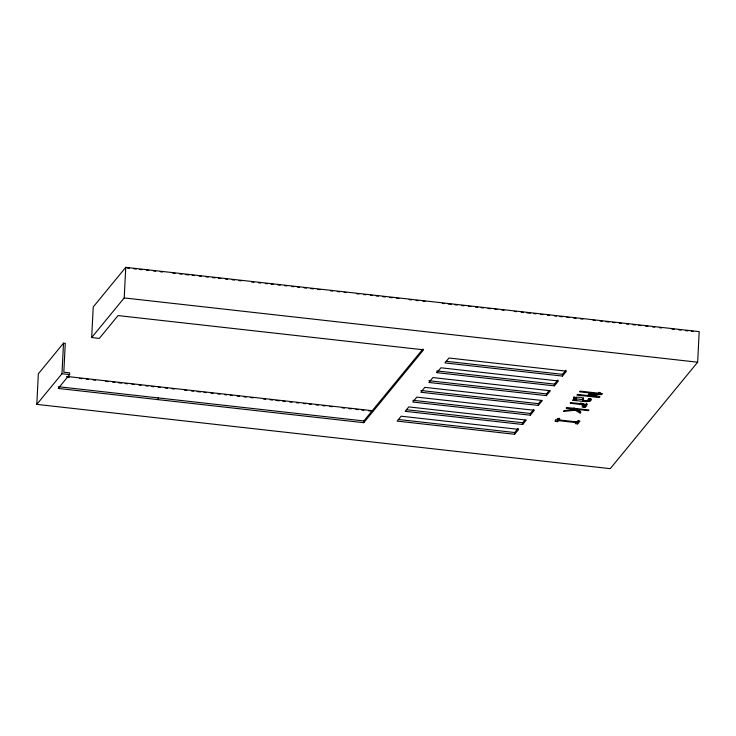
<?xml version="1.0" encoding="UTF-8"?>
<svg xmlns="http://www.w3.org/2000/svg" width="736" height="736" viewBox="0 0 736 736"><rect width="100%" height="100%" fill="white"/><g stroke="black" fill="none" stroke-linecap="round" stroke-linejoin="round"><path stroke-width="1.1" d="M36.8 404.377L38.346 373.796L63.517 343.151L65.274 343.344L63.811 372.204L69.69 372.858L69.598 374.587L58.227 388.442L363.75 422.694L423.577 349.821L118.054 315.578L99.314 338.404L91.678 337.548L93.233 306.958L125.755 267.343L699.2 331.623L697.654 362.204L610.245 468.657L36.8 404.377L61.962 373.732L63.517 343.151M91.678 337.548L124.209 297.933L125.755 267.343M158.111 399.639L158.194 397.909M363.75 422.694L363.832 420.955L422.942 348.984M436.899 372.674L440.91 367.788L558.422 380.963L554.401 385.848L436.899 372.674L436.982 370.944L554.493 384.118L557.842 380.043M514.648 434.268L518.668 429.373L401.157 416.199L397.146 421.093L514.648 434.268L514.74 432.529L518.089 428.453M522.68 424.488L526.295 420.081L408.784 406.907L405.168 411.314L522.68 424.488L522.772 422.749L524.934 420.109M530.316 415.196L534.327 410.302L416.815 397.127L412.804 402.022L530.316 415.196L530.398 413.457L533.747 409.382M538.338 405.407L542.358 400.522L424.847 387.348L420.836 392.242L538.338 405.407L538.43 403.678L541.107 400.421M546.37 395.628L550.39 390.742L432.878 377.568L428.867 382.462L546.37 395.628L546.462 393.898L549.139 390.641M554.401 385.848L554.493 384.118M557.548 421.654L557.63 419.925L558.477 418.904L558.385 420.633L557.548 421.654L555.284 421.406L555.376 419.676M558.385 420.633L576.178 422.62L575.331 423.651L577.594 423.908L579.904 421.093L577.64 420.836L576.766 421.903L558.983 419.916L559.066 418.177M562.433 376.068L566.453 371.174L448.942 358.009L444.93 362.894L562.433 376.068L562.525 374.339L565.874 370.263M574.108 398.93L574.2 397.201L575.948 398.148L575.856 399.878L574.108 398.93L573.97 396.713M573.97 409.547L566.15 408.176L566.711 407.496L589.021 409.998L588.46 410.679L575.662 409.244L580.86 412.169L580.143 413.043L575.12 410.2L563.445 411.461L564.19 410.568L573.97 409.547L574.052 407.808M574.77 399.409L574.862 397.679M575.12 410.2L575.202 408.471M583.574 401.451L576.5 400.66L576.582 398.93L583.666 399.722L583.574 401.451L586.27 401.654L589.886 401.203L591.082 399.676L590.52 398.636L588.607 398.618L588.864 400.108L588.211 400.55L582.94 400.632L583.436 398.112L582.94 400.632M577.594 423.908L577.686 422.17L578.836 420.771M580.143 413.043L580.226 411.314L576.04 408.949M580.833 404.46L570.179 403.273L570.731 402.592L587.208 404.432L586.647 405.113L583.317 404.745L585.985 406.134L585.249 407.063L584.218 407.496L582.075 406.953L583.51 405.932L580.833 404.46L580.925 402.73M582.756 405.223L582.848 403.494M583.289 405.582L583.372 403.852M583.427 406.244L583.602 404.202M584.218 407.496L584.301 405.757L585.341 405.334L585.249 407.063M585.884 406.585L585.966 404.846M586.647 405.113L586.739 403.383M587.392 401.644L587.475 399.915M588.368 401.571L588.46 399.832L590.907 398.829L590.824 400.559M588.864 400.108L588.956 398.369L588.294 398.82M589.205 401.424L589.288 399.685M589.886 401.203L589.978 399.473M598.708 393.972L579.572 391.819L580.143 391.129L602.453 393.631L601.689 394.57L590.668 394.459L599.987 396.63L599.224 397.569L576.914 395.066L577.484 394.376L596.611 396.52L588.23 394.56L588.782 393.88L598.708 393.972L598.791 392.233M583.344 399.841L583.087 398.139L580.916 397.348L576.122 397.201L573.878 398.443M555.284 421.406L557.594 418.591L559.857 418.848L558.983 419.916M598.469 392.803L600.668 392.822M574.126 398.01L575.948 398.148M575.856 399.878L573.132 399.666L572.571 400.347L576.5 400.66M127.116 268.033L129.398 268.29M133.97 268.796L136.252 269.054M139.684 269.44L141.965 269.698M146.538 270.204L148.819 270.462M153.382 270.977L155.673 271.234M160.236 271.74L162.527 271.998M172.804 273.148L175.085 273.406M179.658 273.921L181.939 274.178M185.362 274.556L188.793 274.942M192.216 275.328L194.506 275.586M199.07 276.092L201.351 276.35M205.924 276.865L208.205 277.122M212.778 277.628L215.059 277.886M218.491 278.272L220.772 278.53M225.336 279.036L227.626 279.294M232.19 279.809L234.48 280.066M239.044 280.572L241.325 280.83M251.611 281.989L253.892 282.238M258.465 282.753L260.746 283.01M265.31 283.516L267.6 283.774M271.023 284.16L273.304 284.418M277.877 284.933L280.158 285.182M284.731 285.697L287.012 285.954M291.585 286.47L293.866 286.718M297.289 287.104L299.58 287.362M304.143 287.877L306.434 288.126M310.997 288.641L313.278 288.898M317.851 289.414L320.132 289.662M330.418 290.821L332.7 291.07M337.272 291.585L339.554 291.842M344.117 292.358L346.408 292.606M356.684 293.765L358.966 294.014M363.538 294.529L365.82 294.786M370.392 295.302L372.674 295.55M376.096 295.936L378.387 296.194M382.95 296.709L385.241 296.967M389.804 297.473L392.086 297.73M396.658 298.246L398.94 298.503M409.225 299.653L411.507 299.911M416.07 300.417L418.361 300.674M422.924 301.19L425.215 301.447M442.345 303.361L444.627 303.618M448.049 304.005L451.481 304.391M454.903 304.768L457.194 305.026M461.757 305.541L464.039 305.799M468.611 306.305L470.893 306.562M475.465 307.078L477.747 307.335M481.178 307.712L483.46 307.97M488.023 308.485L490.314 308.743M494.877 309.249L497.168 309.506M501.731 310.022L504.013 310.279M514.298 311.429L516.58 311.687M521.152 312.193L523.434 312.45M526.856 312.837L530.288 313.223M533.71 313.6L536.001 313.858M540.564 314.373L542.846 314.631M547.418 315.137L549.7 315.394M554.272 315.91L556.554 316.167M559.986 316.544L562.267 316.802M566.83 317.317L569.121 317.575M573.684 318.081L575.975 318.338M580.538 318.854L582.82 319.111M593.106 320.261L595.387 320.519M599.96 321.025L602.241 321.282M605.664 321.669L609.095 322.055M612.518 322.442L614.799 322.69M619.372 323.205L621.653 323.463M626.226 323.978L628.507 324.226M633.08 324.742L635.361 324.999M638.784 325.386L641.074 325.634M645.638 326.149L647.928 326.407M652.492 326.922L654.773 327.17M659.346 327.686L661.627 327.943M671.913 329.093L674.194 329.351M678.758 329.866L681.048 330.114M685.612 330.63L687.902 330.887M691.325 331.274L693.606 331.522M124.209 297.933L697.654 362.204M446.154 361.293L562.525 374.339M428.95 380.724L546.462 393.898M420.918 390.512L538.43 403.678M412.887 400.292L530.398 413.457M575.423 421.921L577.686 422.17M406.401 409.713L522.772 422.749M61.962 373.732L69.598 374.587M66.783 376.446L372.867 410.752M66.912 376.998L69.193 377.246M79.47 378.405L81.76 378.663M86.324 379.169L88.614 379.426M93.178 379.942L95.468 380.199M105.745 381.349L108.026 381.607M112.599 382.113L114.88 382.37M118.312 382.757L121.734 383.143M125.166 383.52L127.448 383.778M132.02 384.293L134.302 384.551M138.874 385.057L141.156 385.314M145.728 385.83L148.01 386.087M151.441 386.474L153.723 386.722M158.295 387.237L160.577 387.495M165.149 388.01L167.431 388.258M172.003 388.774L174.285 389.031M184.57 390.181L186.852 390.439M191.424 390.954L193.706 391.202M197.128 391.589L200.56 391.975M203.982 392.362L206.273 392.619M210.836 393.125L213.127 393.383M217.69 393.898L219.981 394.156M224.544 394.662L226.835 394.919M230.258 395.306L232.539 395.563M237.112 396.069L239.393 396.327M243.966 396.842L246.247 397.1M250.82 397.606L253.101 397.863M263.387 399.013L265.668 399.271M270.241 399.786L272.522 400.044M275.954 400.421L279.376 400.807M282.808 401.194L285.09 401.451M289.662 401.957L291.944 402.215M296.516 402.73L298.798 402.988M303.37 403.494L305.652 403.751M309.083 404.138L311.365 404.395M315.937 404.91L318.219 405.159M322.791 405.674L325.073 405.932M329.645 406.447L331.927 406.695M342.203 407.854L344.494 408.103M349.057 408.618L351.348 408.876M355.911 409.391L358.202 409.639M361.624 410.026L363.906 410.283M368.478 410.798L370.76 411.056M398.369 419.492L514.74 432.529M58.31 386.713L363.832 420.955"/></g></svg>
